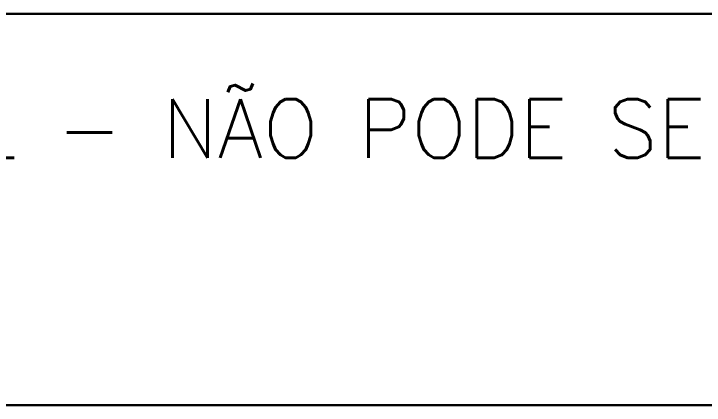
# Model space of a CAD drawing. Header units: millimetres. Extents: x 0 to 420, y 0 to 297.
# Drawn here: x 293.98 to 311.63, y 0 to 10 of the extents above; entities that cross this region are included whole.
import ezdxf

# ---------------------------------------------------------------- set-up
doc = ezdxf.new("R2010")
doc.units = ezdxf.units.MM
doc.layers.add('-1', color=7, linetype='Continuous')
doc.layers.add('1', color=7, linetype='Continuous')
doc.styles.add('RA60', font='ROMANS.SHX', dxfattribs={"height": 1.5})

msp = doc.modelspace()

# ---------------------------------------------------------------- linework, layer by layer
at = {"layer": '-1', "color": 5}
msp.add_line((410, 10), (16.654, 10), dxfattribs=at)
at = {"layer": '-1', "color": 1}
msp.add_line((420, 0), (0, 0), dxfattribs=at)
at = {"layer": '1', "color": 6}
msp.add_line((20, 10), (410, 10), dxfattribs=at)
at = {"layer": '1', "color": 1}
msp.add_line((0, 0), (420, 0), dxfattribs=at)

# ---------------------------------------------------------------- texts
at = {"layer": '1', "style": 'RA60'}
msp.add_text('ESTE DESENHO É PROPRIEDADE DA ELETROSUL - NÃO PODE SER TRANSFERIDO OU USADO PARA OUTROS FINS SEM AUTORIZAÇÃO ESCRITA.', height=1.5, dxfattribs=at).set_placement((246.347, 6.323))

doc.saveas('drawing.dxf')
